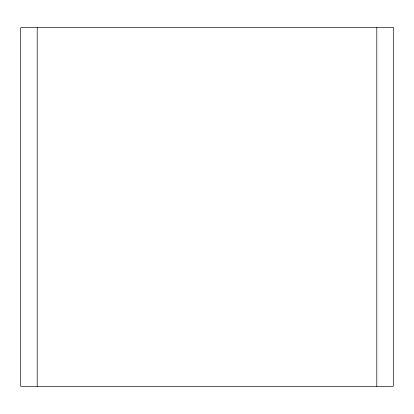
<?xml version="1.0" encoding="UTF-8"?>
<svg xmlns="http://www.w3.org/2000/svg" width="414" height="414" viewBox="0 0 414 414"><rect width="100%" height="100%" fill="white"/><g stroke="black" fill="none" stroke-linecap="round" stroke-linejoin="round"><path stroke-width="0.62" d="M376.797 27.686L376.797 386.314M37.203 27.686L37.203 386.314M393.3 27.686L20.7 27.686L20.7 386.314L393.3 386.314L393.3 27.686"/></g></svg>
